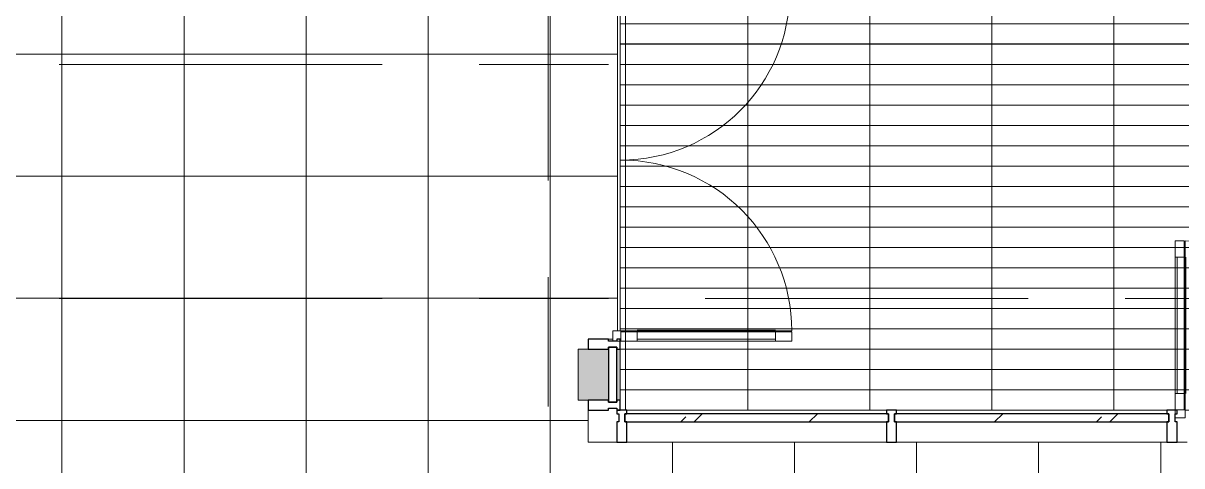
# Model space of a CAD drawing. Header units: millimetres. Extents: x 81671 to 282875, y -8553 to 29000.
# Drawn here: x 108130 to 113824, y 16177 to 18353 of the extents above; entities that cross this region are included whole.
import ezdxf

# ---------------------------------------------------------------- set-up
doc = ezdxf.new("R2010")
doc.units = ezdxf.units.MM
doc.linetypes.add('Осевая', pattern=[3175, 635, -476.25, 1587.5, -476.25])
for name, color, linetype, lineweight in [('A-DETL-GENF', 7, 'Continuous', 9), ('A-DOOR', 7, 'Continuous', 9), ('A-DOOR-1', 7, 'Continuous', 13), ('A-FLOR-PATT', 7, 'Continuous', 9), ('A-GLAZ-CURT', 7, 'Continuous', 9), ('A-GLAZ-CURT-1', 7, 'Continuous', 25), ('A-GLAZ-CWMG', 7, 'Continuous', 9), ('A-GLAZ-CWMG-1', 7, 'Continuous', 25), ('Оси-2', 7, 'Осевая', 9)]:
    doc.layers.add(name, color=color, linetype=linetype, lineweight=lineweight)
doc.layers.add('A-FLOR-1', color=7, linetype='Continuous', lineweight=9, true_color=0x787878)

# ---------------------------------------------------------------- blocks, each defined once
blk = doc.blocks.new('Прямоугольный импост - Импост структурный с накладкой - 160мм Темный-30756008-План отделки полов с раскладкой материалов 1 этажа в осях 23_1-33')
at = {"layer": 'A-GLAZ-CWMG-1'}
for p, q in [((-50, 0), (-50, 17)), ((-50, 17), (0, 17)), ((-40, 0), (-50, 0)), ((-40, -40), (-40, 0)), ((0, 0), (-10, 0)), ((-10, 0), (-10, -40)), ((0, 17), (0, 0)), ((-50, -140), (-50, -40)), ((-50, -40), (-40, -40)), ((-10, -40), (0, -40)), ((0, -40), (0, -140)), ((0, -140), (-50, -140))]:
    blk.add_line(p, q, dxfattribs=at)
blk = doc.blocks.new('Дверь_Витражная_остекление_ - ВВ-14 остекление-32472302-План отделки полов с раскладкой материалов 1 этажа в осях 23_1-33')
at = {"layer": 'A-DETL-GENF'}
for p, q in [((-790, -20), (-835, -20)), ((-835, -860), (-835, -20)), ((-790, -20), (-835, -20)), ((-835, -20), (-835, -860)), ((-790, -860), (-790, -20)), ((-790, -860), (-790, -20)), ((840, -850), (840, -20)), ((840, -20), (840, -850)), ((885, -850), (885, -20)), ((885, -850), (885, -20)), ((-835, -100), (-790, -100)), ((-825, -780), (-825, -100)), ((-781, -780), (-781, -100)), ((831, -770), (831, -100)), ((885, -100), (840, -100)), ((875, -770), (875, -100)), ((-835, -780), (-790, -780)), ((885, -770), (840, -770)), ((885, -850), (840, -850)), ((840, -850), (885, -850)), ((-835, -860), (-790, -860)), ((-835, -860), (-790, -860))]:
    blk.add_line(p, q, dxfattribs=at)
at = {"layer": 'A-DOOR'}
for p, q in [((-835, -860), (-835, -20)), ((835, -850), (835, -20))]:
    blk.add_line(p, q, dxfattribs=at)
for centre, radius, start, end in [((-835, -20), 840, 270, 0), ((835, -20), 830, 180, 270)]:
    blk.add_arc(centre, radius, start, end, dxfattribs=at)
at = {"layer": 'A-DOOR-1'}
for p, q in [((-885, 20), (-835, 20)), ((-885, -20), (-885, 20)), ((-835, 20), (-835, -20)), ((835, 20), (885, 20)), ((835, -20), (835, 20)), ((885, 20), (885, -20)), ((-835, -20), (-885, -20)), ((885, -20), (835, -20))]:
    blk.add_line(p, q, dxfattribs=at)
blk = doc.blocks.new('Системная панель - Стекло - 40мм-32472403-План отделки полов с раскладкой материалов 1 этажа в осях 23_1-33')
at = {"layer": 'A-GLAZ-CURT'}
h = blk.add_hatch(dxfattribs=at)
h.set_pattern_fill('FP_41', color=256, style=0, pattern_type=2)
h.set_pattern_definition([(225, (113186.22, 16333), (282.8427, -282.8427), [200, -600]), (225, (113386.22, 16433), (282.8427, -282.8427), [600, -200]), (225, (112986.22, 16533), (282.8427, -282.8427), [200, -600])])
h.paths.add_polyline_path([(-674.2, 40), (-674.2, 0), (674.2, 0), (674.2, 40)])
at = {"layer": 'A-GLAZ-CURT-1'}
for p, q in [((674.2, 40), (-674.2, 40)), ((-674.2, 40), (-674.2, 0)), ((-674.2, 0), (674.2, 0)), ((674.2, 0), (674.2, 40))]:
    blk.add_line(p, q, dxfattribs=at)
blk = doc.blocks.new('Прямоугольный импост - Импост структурный с накладкой - 160мм Темный-32472298-План отделки полов с раскладкой материалов 1 этажа в осях 23_1-33')
at = {"layer": 'A-GLAZ-CWMG'}
for p, q in [((112422, 16450), (113750.4, 16450)), ((112422, 16293), (113750.4, 16293))]:
    blk.add_line(p, q, dxfattribs=at)
blk = doc.blocks.new('Прямоугольный импост - Импост структурный с накладкой - 160мм Темный-30755591-План отделки полов с раскладкой материалов 1 этажа в осях 23_1-33')
at = {"layer": 'A-GLAZ-CWMG-1'}
for p, q in [((-25, 0), (-25, 17)), ((-25, 17), (25, 17)), ((-15, 0), (-25, 0)), ((-15, -40), (-15, 0)), ((25, 0), (15, 0)), ((15, 0), (15, -40)), ((25, 17), (25, 0)), ((-25, -140), (-25, -40)), ((-25, -40), (-15, -40)), ((15, -40), (25, -40)), ((25, -40), (25, -140)), ((25, -140), (-25, -140))]:
    blk.add_line(p, q, dxfattribs=at)
blk = doc.blocks.new('Прямоугольный импост - Импост структурный с накладкой - 160мм Темный-32356295-План отделки полов с раскладкой материалов 1 этажа в осях 23_1-33')
at = {"layer": 'A-GLAZ-CWMG-1'}
for p, q in [((-50, 40), (-50, 140)), ((-50, 140), (0, 140)), ((0, 140), (0, 40)), ((-40, 40), (-50, 40)), ((-50, -17), (-50, 0)), ((-50, 0), (-40, 0)), ((-40, 0), (-40, 40)), ((-10, 40), (-10, 0)), ((0, 40), (-10, 40)), ((-10, 0), (0, 0)), ((0, 0), (0, -17)), ((0, -17), (-50, -17))]:
    blk.add_line(p, q, dxfattribs=at)
blk = doc.blocks.new('Дверь_Витражная_остекление_ - ВВ-15 остекление-32355915-План отделки полов с раскладкой материалов 1 этажа в осях 23_1-33')
at = {"layer": 'A-DETL-GENF'}
for p, q in [((885, 860), (840, 860)), ((840, 860), (840, 20)), ((885, 860), (840, 860)), ((840, 860), (840, 20)), ((885, 860), (885, 20)), ((885, 20), (885, 860)), ((-835, 850), (-790, 850)), ((-835, 850), (-835, 20)), ((-790, 850), (-835, 850)), ((-835, 850), (-835, 20)), ((-790, 850), (-790, 20)), ((-790, 20), (-790, 850)), ((-835, 770), (-790, 770)), ((-825, 770), (-825, 100)), ((-781, 770), (-781, 100)), ((831, 780), (831, 100)), ((885, 780), (840, 780)), ((875, 780), (875, 100)), ((-835, 100), (-790, 100)), ((885, 100), (840, 100)), ((-790, 20), (-835, 20)), ((-835, 20), (-790, 20))]:
    blk.add_line(p, q, dxfattribs=at)
at = {"layer": 'A-DOOR'}
for p, q in [((835, 860), (835, 20)), ((-835, 850), (-835, 20))]:
    blk.add_line(p, q, dxfattribs=at)
for centre, radius, start, end in [((835, 20), 840, 90, 180), ((-835, 20), 830, 360, 90)]:
    blk.add_arc(centre, radius, start, end, dxfattribs=at)
at = {"layer": 'A-DOOR-1'}
for p, q in [((-835, 20), (-885, 20)), ((-885, 20), (-885, -20)), ((-835, -20), (-835, 20)), ((885, 20), (835, 20)), ((835, 20), (835, -20)), ((885, -20), (885, 20)), ((-885, -20), (-835, -20)), ((835, -20), (885, -20))]:
    blk.add_line(p, q, dxfattribs=at)
blk = doc.blocks.new('Системная панель - Стекло - 40мм-32356190-План отделки полов с раскладкой материалов 1 этажа в осях 23_1-33')
at = {"layer": 'A-GLAZ-CURT-1'}
for p, q in [((135, 0), (-135, 0)), ((-135, 0), (-135, -40)), ((135, -40), (135, 0)), ((-135, -40), (135, -40))]:
    blk.add_line(p, q, dxfattribs=at)
blk = doc.blocks.new('Прямоугольный импост - Импост структурный с накладкой - 190мм-32819534-План отделки полов с раскладкой материалов 1 этажа в осях 23_1-33')
at = {"layer": 'A-GLAZ-CWMG'}
for points in [[(110857, 16500), (111007, 16500), (111007, 16750), (110857, 16750), (110857, 16505)], [(111064, 16500), (111064, 16750), (111047, 16750), (111047, 16500)]]:
    blk.add_hatch(color=256, dxfattribs=at).paths.add_polyline_path(points)
for p, q in [((110857, 16750), (110907, 16750)), ((110857, 16500), (110857, 16750)), ((111064, 16500), (111064, 16750)), ((110907, 16500), (110857, 16500))]:
    blk.add_line(p, q, dxfattribs=at)
blk = doc.blocks.new('Прямоугольный импост - Импост структурный с накладкой - 160мм Темный-32356291-План отделки полов с раскладкой материалов 1 этажа в осях 23_1-33')
at = {"layer": 'A-GLAZ-CWMG-1'}
for p, q in [((-25, 40), (-25, 140)), ((-25, 140), (25, 140)), ((25, 140), (25, 40)), ((-15, 40), (-25, 40)), ((-25, -17), (-25, 0)), ((-25, 0), (-15, 0)), ((-15, 0), (-15, 40)), ((15, 40), (15, 0)), ((25, 40), (15, 40)), ((15, 0), (25, 0)), ((25, 0), (25, -17)), ((25, -17), (-25, -17))]:
    blk.add_line(p, q, dxfattribs=at)
blk = doc.blocks.new('Системная панель - Стекло - 40мм-32472267-План отделки полов с раскладкой материалов 1 этажа в осях 23_1-33')
at = {"layer": 'A-GLAZ-CURT'}
h = blk.add_hatch(dxfattribs=at)
h.set_pattern_fill('FP_61', color=256, style=0, pattern_type=2)
h.set_pattern_definition([(225, (111834.5, 16333), (282.8427, -282.8427), [200, -600]), (225, (112034.5, 16433), (282.8427, -282.8427), [600, -200]), (225, (111634.5, 16533), (282.8427, -282.8427), [200, -600])])
h.paths.add_polyline_path([(-647.5, 40), (-647.5, 0), (647.5, 0), (647.5, 40), (609, 40)])
at = {"layer": 'A-GLAZ-CURT-1'}
for p, q in [((647.5, 40), (-647.5, 40)), ((-647.5, 40), (-647.5, 0)), ((-647.5, 0), (647.5, 0)), ((647.5, 0), (647.5, 40))]:
    blk.add_line(p, q, dxfattribs=at)
blk = doc.blocks.new('Прямоугольный импост - Импост структурный с накладкой - 160мм Темный-32472263-План отделки полов с раскладкой материалов 1 этажа в осях 23_1-33')
at = {"layer": 'A-GLAZ-CWMG'}
for p, q in [((111097, 16450), (112372, 16450)), ((111097, 16293), (112372, 16293))]:
    blk.add_line(p, q, dxfattribs=at)

msp = doc.modelspace()

# ---------------------------------------------------------------- hatches: boundary and pattern name
at = {"layer": 'A-FLOR-PATT'}
h = msp.add_hatch(dxfattribs=at)
h.set_pattern_fill('FP_82', color=256, style=0, pattern_type=2)
h.set_pattern_definition([(0, (109520, 17600), (0, 600), []), (90, (109520, 17600), (-600, 4e-14), [])])
h.paths.add_polyline_path([(115560, 13380), (115580, 13380), (115580, 13400), (113795.4, 13400), (113795.4, 13500), (113805.4, 13500), (113805.4, 13520), (113755.4, 13520), (113755.4, 13560), (113805.4, 13560), (113805.4, 13557), (115564, 13557), (115564, 14016), (116136, 14016), (116136, 13636), (117774, 13636), (117774, 14399.1), (116916.4, 14399.1), (116916.5, 14501.6), (116928.3, 14603.4), (116951.6, 14703.3), (116986.2, 14799.7), (117031.6, 14891.6), (117087.2, 14977.7), (117152.2, 15056.9), (117225.9, 15128.2), (117307.3, 15190.5), (117395.3, 15243.1), (117496.4, 15287.8), (117591.1, 15317.5), (117689.1, 15336.7), (117789, 15344.8), (117789, 15254.7), (117686.8, 15245.4), (117586.3, 15223), (117488.7, 15187.5), (117406.7, 15146.7), (117323.2, 15091.1), (117247.2, 15025.6), (117180, 14951.1), (117122.6, 14868.9), (117075.8, 14780.2), (117040.5, 14686.3), (117017.1, 14588.8), (117006, 14490), (117790, 14490), (117789, 16230), (115600.4, 16230), (115600.4, 16293), (115550.4, 16293), (115550.4, 16398), (113850.4, 16398), (113850.4, 16293), (110907, 16293), (110907, 16500), (110857, 16500), (110857, 16750), (110907, 16750), (110907, 16800), (111027, 16800), (111027, 16840), (111050, 16840), (111050, 18510), (111027, 18510), (111027, 18560), (111007, 18560), (111007, 18550), (110857, 18550), (110857, 18580), (110515, 18579), (110515, 20739), (109900, 20739), (109900, 20734), (109100, 20734), (109100, 20739), (107700, 20739), (107700, 20734), (106900, 20734), (106900, 20739), (105500, 20739), (105500, 20734), (104700, 20734), (104700, 20739), (103200, 20739), (103200, 20734), (101400, 20734), (101400, 20739), (100836, 20739), (100836, 17766), (101434, 17766), (101434, 16175), (101419, 16175), (101417.9, 17751), (100821, 17751), (100821, 17750), (101418, 17750), (101419, 16162.9), (101510.1, 16157.7), (101619.8, 16139.1), (101726.8, 16108.4), (101829.7, 16066), (101927.2, 16012.5), (102018.2, 15948.5), (102103.5, 15872.4), (102176.1, 15792.1), (102241.1, 15701.8), (102295.6, 15604.8), (102339, 15502.4), (102370.8, 15395.7), (102390.5, 15286.2), (102398, 15165), (102397.9, 15125), (102395.7, 15125), (102393, 15064), (101434, 15064), (101434, 13557), (103589, 13557), (103589, 13560), (103639, 13560), (103639, 13520), (103589, 13520), (103589, 13500), (103599, 13500), (103599, 13402.9), (103671.6, 13402.9), (103671.6, 13404.6), (103721.6, 13404.6), (103721.6, 13402.9), (105158.8, 13402.9), (105158.8, 13404.6), (105208.8, 13404.6), (105208.8, 13402.9), (105333.5, 13402.9), (105333.5, 13382.9), (105208.8, 13382.9), (105208.8, 13380), (105400, 13380), (105400, 13400), (105350, 13400), (105350, 13500), (105360, 13500), (105360, 13520), (105310, 13520), (105310, 13560), (105360, 13560), (105360, 13557), (105400, 13557), (105400, 13600), (105400, 13601), (105400, 13616), (105514, 13616.8), (105514, 14016), (106086, 14016), (106086, 13616), (106611, 13616), (106610, 13601), (106610, 13600), (106610, 13557), (106650, 13557), (106650, 13560), (106700, 13560), (106700, 13520), (106650, 13520), (106650, 13500), (106660, 13500), (106660, 13402.9), (106746.6, 13402.9), (106746.6, 13404.6), (106796.6, 13404.6), (106796.6, 13402.9), (108233.8, 13402.9), (108233.8, 13404.6), (108283.8, 13404.6), (108283.8, 13402.9), (108394.5, 13402.9), (108394.5, 13382.9), (108283.8, 13382.9), (108283.8, 13380), (109830, 13380), (109829, 13400), (108409, 13400), (108409, 13500), (108419, 13500), (108419, 13520), (108369, 13520), (108369, 13560), (108419, 13560), (108419, 13557), (109814, 13557), (109814, 14016), (111086, 14016), (111086, 13557), (112040.4, 13557), (112040.4, 13560), (112090.4, 13560), (112090.4, 13520), (112040.4, 13520), (112040.4, 13500), (112050.4, 13500), (112050.4, 13402.9), (112137.1, 13402.9), (112137.1, 13404.6), (112187.1, 13404.6), (112187.1, 13402.9), (113624.2, 13402.9), (113624.2, 13404.6), (113674.2, 13404.6), (113674.2, 13402.9), (113794.5, 13402.9), (113794.5, 13382.9), (113674.2, 13382.9), (113674.2, 13380), (115550, 13380)])
h.paths.add_polyline_path([(113591.6, 13380), (113624.2, 13380), (113624.2, 13382.9), (112187.1, 13382.9), (112187.1, 13380), (112457.4, 13380)])
h.paths.add_polyline_path([(112010.4, 13380), (112137.1, 13380), (112137.1, 13382.9), (112014.5, 13382.9), (112014.5, 13400), (111070, 13400), (111070, 13380), (112000.4, 13380)])
h.paths.add_polyline_path([(104466, 13380), (105158.8, 13380), (105158.8, 13382.9), (103721.6, 13382.9), (103721.6, 13380), (103748, 13380)])
h.paths.add_polyline_path([(103553.5, 13380), (103671.6, 13380), (103671.6, 13382.9), (103553.5, 13382.9), (103553.5, 13400), (101418, 13400), (101418, 13380), (103549, 13380)])
h.paths.add_polyline_path([(107129.8, 13380), (108233.8, 13380), (108233.8, 13382.9), (106796.6, 13382.9), (106796.6, 13380)])
h.paths.add_polyline_path([(106610, 13380), (106746.6, 13380), (106746.6, 13382.9), (106614.5, 13382.9), (106614.5, 13400), (106610, 13400)])
h.paths.add_polyline_path([(109829, 13500), (109829, 13540), (109819, 13540), (109819, 13500)])
h.paths.add_polyline_path([(106614.5, 13500), (106620, 13500), (106620, 13540), (106610, 13540), (106610, 13500)])
h.paths.add_polyline_path([(105400, 13500), (105400, 13540), (105390, 13540), (105390, 13500)])
h.paths.add_polyline_path([(113681.6, 13557), (113591.6, 13557), (113591.6, 14264.1), (113494.3, 14251.8), (113415.8, 14232.5), (113332.4, 14200.3), (113253.6, 14157.7), (113180.9, 14105.6), (113115.4, 14044.6), (113058.1, 13975.8), (113010, 13900.4), (112971.9, 13819.4), (112944.3, 13734.3), (112927.8, 13646.3), (112922.5, 13557), (112832.4, 13557), (112826.7, 13650.1), (112808.8, 13741.6), (112779, 13830), (112737.2, 13914.8), (112686.2, 13991.2), (112624.8, 14061.4), (112554.6, 14122.8), (112477, 14174.5), (112393.3, 14215.6), (112305, 14245.4), (112213.4, 14263.3), (112213.4, 13560), (112123.4, 13560), (112123.4, 14359), (112221.8, 14352.9), (112318.7, 14334.8), (112412.5, 14304.9), (112502, 14263.6), (112585.8, 14211.7), (112662.5, 14149.8), (112731, 14079), (112790.4, 14000), (112841.1, 13910.6), (112877.6, 13824), (112913.9, 13910.6), (112965.9, 14000), (113015.9, 14068), (113080.1, 14136.6), (113152, 14197.1), (113230.4, 14248.8), (113314.4, 14290.8), (113402.8, 14322.6), (113502.7, 14344.7), (113591.6, 14354), (113681.6, 14353.2), (113681.6, 13560)])
h.paths.add_polyline_path([(115580, 13557), (115580, 14000), (116120, 14000), (116121, 13620), (117790, 13621), (117789, 13621), (116121, 13621), (116120, 14001), (115579, 13999.9), (115579, 13557)])
h.paths.add_polyline_path([(111071, 13557), (111069.9, 14001), (109829, 14000), (109830, 14000), (111070, 14000), (111070, 13557)])
h.paths.add_polyline_path([(107442, 13557), (107436.3, 13650.1), (107418.4, 13741.6), (107388.6, 13830), (107346.7, 13914.8), (107295.8, 13991.2), (107234.3, 14061.4), (107164.2, 14122.8), (107086.6, 14174.5), (107002.9, 14215.6), (106914.5, 14245.4), (106823, 14263.3), (106823, 13560), (106733, 13560), (106733, 14359), (106831.3, 14352.9), (106928.2, 14334.8), (107022.1, 14304.9), (107112.1, 14263.3), (107195.3, 14211.7), (107272, 14149.8), (107340.5, 14079), (107399.9, 14000), (107450.7, 13910.6), (107487.1, 13824), (107523.5, 13910.6), (107575.5, 14000), (107625.5, 14068), (107689.7, 14136.6), (107761.5, 14197.1), (107840, 14248.8), (107924, 14290.8), (108012.4, 14322.6), (108112.3, 14344.7), (108201.2, 14354), (108291.2, 14353.2), (108291.2, 13557), (108201.2, 13557), (108201.2, 14264.1), (108103.9, 14251.8), (108025.4, 14232.5), (107941.9, 14200.3), (107863.2, 14157.7), (107790.5, 14105.6), (107725, 14044.6), (107667.7, 13975.8), (107619.6, 13900.4), (107581.5, 13819.4), (107553.9, 13734.3), (107537.3, 13646.3), (107532, 13557)])
h.paths.add_polyline_path([(104367, 13557), (104361.3, 13650.1), (104343.4, 13741.6), (104313.6, 13830), (104271.7, 13914.8), (104220.8, 13991.2), (104159.3, 14061.4), (104089.2, 14122.8), (104011.6, 14174.5), (103927.9, 14215.6), (103839.5, 14245.4), (103748, 14263.3), (103748, 13560), (103658, 13560), (103658, 14359), (103756.3, 14352.9), (103853.2, 14334.8), (103947.1, 14304.9), (104037.1, 14263.3), (104120.3, 14211.7), (104197, 14149.8), (104265.5, 14079), (104324.8, 14000.3), (104375.7, 13910.6), (104412.1, 13824), (104448.5, 13910.6), (104494.8, 13992.3), (104550.5, 14068), (104614.7, 14136.6), (104686.5, 14197.1), (104765, 14248.8), (104849, 14290.8), (104937.4, 14322.6), (105037.3, 14344.7), (105132, 14353.9), (105216.2, 14353.2), (105216.2, 13557), (105126.2, 13557), (105126.2, 14264.1), (105028.9, 14251.8), (104950.4, 14232.5), (104866.9, 14200.3), (104788.2, 14157.7), (104715.5, 14105.6), (104650, 14044.6), (104592.7, 13975.8), (104544.6, 13900.4), (104506.5, 13819.4), (104478.9, 13734.3), (104462.3, 13646.3), (104457, 13557)])
h.paths.add_polyline_path([(106070, 13602), (106071, 13603), (106070, 14001), (105529, 13999.8), (105530, 14000), (106070, 14000), (106070, 13616)])
h.paths.add_polyline_path([(101701.3, 15165), (102307.4, 15165), (102303.3, 15256.6), (102287.1, 15358), (102259.6, 15456.9), (102221.1, 15552.1), (102172.1, 15642.4), (102113.3, 15726.6), (102045.3, 15803.6), (101966, 15874.7), (101885.7, 15932.3), (101796, 15982.3), (101701.3, 16022), (101602.7, 16050.7), (101501.5, 16068.1), (101418, 16072.9), (101418, 15165), (101602.7, 15165)])
h.paths.add_polyline_path([(117774, 15350), (117774, 16213.7), (115600.4, 16213.7), (115600.8, 16228.7), (117789, 16228.7), (117789, 15350), (117784.9, 15350)])
h = msp.add_hatch(dxfattribs=at)
h.set_pattern_fill('FP_81', color=256, style=0, pattern_type=2)
h.set_pattern_definition([(0, (114090, 17650), (0, 100), [])])
h.paths.add_polyline_path([(115454.1, 16398), (115462.4, 16398), (115462.4, 16450), (115510.4, 16450), (115510.4, 16453), (115560.4, 16453), (115560.4, 16450), (115600.4, 16450), (115600.4, 16520), (117740, 16520), (117740, 18830), (116220.4, 18830), (116220.4, 18530), (115530.4, 18530), (115530.4, 18900), (115500.4, 18900), (115500.4, 19100), (112870.4, 19100), (112870.4, 18830), (111120, 18830), (111120, 18600), (111064, 18600), (111064, 18560), (111067, 18560), (111067, 18510), (111064, 18510), (111064, 16840), (111067, 16840), (111067, 16790), (111064, 16790), (111064, 16450), (113790.4, 16450), (113790.4, 16453), (113840.4, 16453), (113840.4, 16450), (113938.4, 16450), (113938.4, 16398), (115121.1, 16398)])
h = msp.add_hatch(dxfattribs=at)
h.set_pattern_fill('FP_92', color=256, style=0, pattern_type=2)
h.set_pattern_definition([(0, (114090, 17650), (0, 600), []), (90, (114090, 17650), (-600, 4e-14), [])])
h.paths.add_polyline_path([(115454.1, 16398), (115462.4, 16398), (115462.4, 16450), (115510.4, 16450), (115510.4, 16453), (115560.4, 16453), (115560.4, 16450), (115600.4, 16450), (115600.4, 16520), (117740, 16520), (117740, 18830), (116220.4, 18830), (116220.4, 18530), (115530.4, 18530), (115530.4, 18900), (115500.4, 18900), (115500.4, 19100), (112870.4, 19100), (112870.4, 18830), (111120, 18830), (111120, 18600), (111064, 18600), (111064, 18560), (111067, 18560), (111067, 18510), (111064, 18510), (111064, 16840), (111067, 16840), (111067, 16790), (111064, 16790), (111064, 16450), (113790.4, 16450), (113790.4, 16453), (113840.4, 16453), (113840.4, 16450), (113938.4, 16450), (113938.4, 16398), (115121.1, 16398)])

# ---------------------------------------------------------------- linework, layer by layer
at = {"layer": 'A-FLOR-1'}
for p, q in [((111050, 16840), (111050, 18510)), ((111064, 18510), (111064, 16840)), ((111007, 16800), (111027, 16800)), ((110907, 16293), (110907, 16450)), ((111047, 16293), (110907, 16293)), ((113850.4, 16293), (113800.4, 16293))]:
    msp.add_line(p, q, dxfattribs=at)
at = {"layer": 'Оси-2'}
for p, q in [((110710, 593.7), (110710, 19528.3)), ((84970.8, 18150), (122760, 18150)), ((84970.8, 17000), (122760, 17000))]:
    msp.add_line(p, q, dxfattribs=at)

# ---------------------------------------------------------------- block references
at = {"layer": 'A-DOOR'}
for name, p, rotation in [('Дверь_Витражная_остекление_ - ВВ-15 остекление-32355915-План отделки полов с раскладкой материалов 1 этажа в осях 23_1-33', (111047, 17675), 270), ('Дверь_Витражная_остекление_ - ВВ-14 остекление-32472302-План отделки полов с раскладкой материалов 1 этажа в осях 23_1-33', (114675.4, 16433), 180)]:
    msp.add_blockref(name, p, dxfattribs=dict(at, rotation=rotation))
at = {"layer": 'A-GLAZ-CURT'}
for name, p, rotation in [('Системная панель - Стекло - 40мм-32356190-План отделки полов с раскладкой материалов 1 этажа в осях 23_1-33', (111047, 16625), 270), ('Системная панель - Стекло - 40мм-32472267-План отделки полов с раскладкой материалов 1 этажа в осях 23_1-33', (111734.5, 16433), 180), ('Системная панель - Стекло - 40мм-32472403-План отделки полов с раскладкой материалов 1 этажа в осях 23_1-33', (113086.2, 16433), 180)]:
    msp.add_blockref(name, p, dxfattribs=dict(at, rotation=rotation))
at = {"layer": 'A-GLAZ-CWMG', "extrusion": (0, 0, -1), "rotation": 270}
for name, p in [('Прямоугольный импост - Импост структурный с накладкой - 160мм Темный-32356291-План отделки полов с раскладкой материалов 1 этажа в осях 23_1-33', (-111047, 16775)), ('Прямоугольный импост - Импост структурный с накладкой - 160мм Темный-32356295-План отделки полов с раскладкой материалов 1 этажа в осях 23_1-33', (-111047, 16450))]:
    msp.add_blockref(name, p, dxfattribs=at)
at = {"layer": 'A-GLAZ-CWMG'}
for name in ['Прямоугольный импост - Импост структурный с накладкой - 190мм-32819534-План отделки полов с раскладкой материалов 1 этажа в осях 23_1-33', 'Прямоугольный импост - Импост структурный с накладкой - 160мм Темный-32472263-План отделки полов с раскладкой материалов 1 этажа в осях 23_1-33', 'Прямоугольный импост - Импост структурный с накладкой - 160мм Темный-32472298-План отделки полов с раскладкой материалов 1 этажа в осях 23_1-33']:
    msp.add_blockref(name, (0, 0), dxfattribs=at)
at = {"layer": 'A-GLAZ-CWMG', "extrusion": (0, 0, -1)}
for name, p in [('Прямоугольный импост - Импост структурный с накладкой - 160мм Темный-30756008-План отделки полов с раскладкой материалов 1 этажа в осях 23_1-33', (-111047, 16433)), ('Прямоугольный импост - Импост структурный с накладкой - 160мм Темный-30755591-План отделки полов с раскладкой материалов 1 этажа в осях 23_1-33', (-112397, 16433)), ('Прямоугольный импост - Импост структурный с накладкой - 160мм Темный-30755591-План отделки полов с раскладкой материалов 1 этажа в осях 23_1-33', (-113775.4, 16433))]:
    msp.add_blockref(name, p, dxfattribs=at)

doc.saveas('drawing.dxf')
